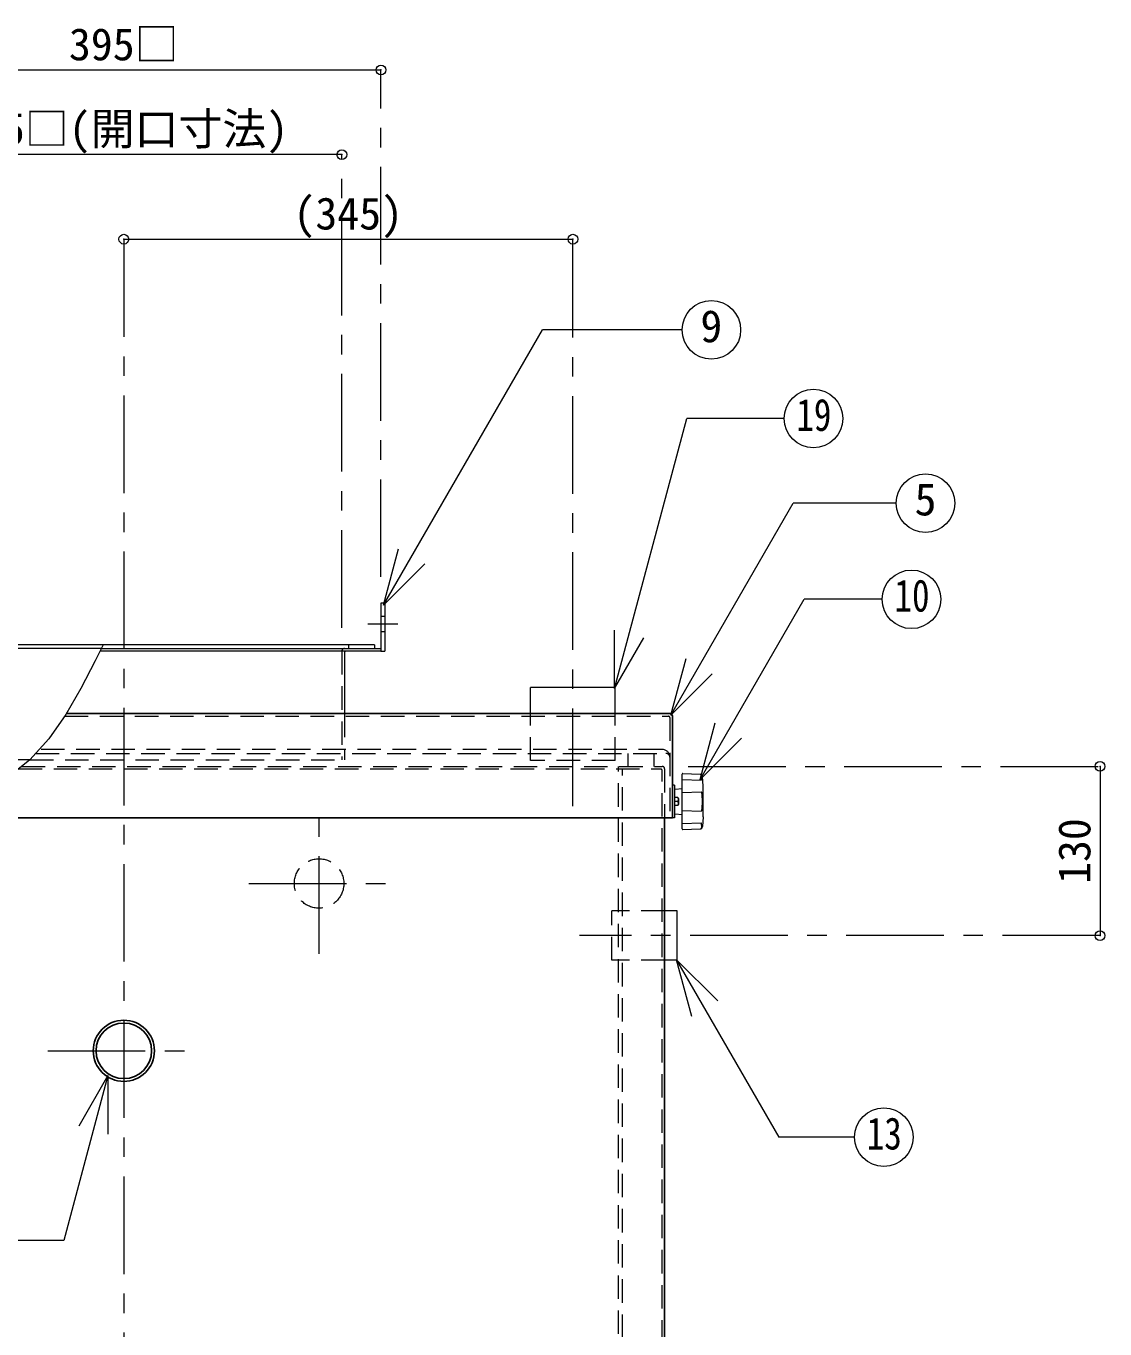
# Model space of a CAD drawing. Units: millimetres at full size, sheet at 1:15; details may follow other scales. Extents: x -3184 to 2891, y -2037 to 2178.
# Drawn here: x -2222 to -1393, y -795 to 206 of the extents above; entities that cross this region are included whole.
import ezdxf
from ezdxf.enums import TextEntityAlignment as Align

# ---------------------------------------------------------------- set-up
doc = ezdxf.new("R2010")
doc.units = ezdxf.units.MM
doc.header["$LTSCALE"] = 15
doc.header["$PDMODE"] = 32
doc.header["$PDSIZE"] = 7.5
doc.linetypes.add('CHAIN1', pattern=[8, 5, -1, 1, -1])
doc.linetypes.add('DASHED1', pattern=[1.8, 1.2, -0.6])
doc.layers.add('0-0', color=7, linetype='Continuous', lineweight=18)
doc.styles.add('ＭＳ ゴシック', font='')
doc.styles.get('ＭＳ ゴシック').set_extended_font_data('MS Gothic')

msp = doc.modelspace()

# ---------------------------------------------------------------- linework, layer by layer
at = {"layer": '0-0', "color": 4, "lineweight": 9}
for p, q in [((-2344.2, 171.87), (-1949.2, 171.87)), ((-1979.2, 106.87), (-2314.2, 106.87)), ((-2146.7, 41.87), (-1801.7, 41.87)), ((-1946.2, -237.63), (-1949.2, -237.63)), ((-1949.2, -237.63), (-1949.2, -272.63)), ((-1946.2, -237.63), (-1946.2, -274.63)), ((-2162.53, -269.63), (-2319.2, -269.63)), ((-2164.01, -272.63), (-2316.2, -272.63)), ((-1977.2, -275.63), (-1977.2, -322.63)), ((-1949.2, -274.63), (-1946.2, -274.63)), ((-1769.2, -302.63), (-1834.2, -302.63)), ((-1834.2, -322.63), (-1834.2, -302.63)), ((-1769.2, -322.63), (-1769.2, -302.63)), ((-2218.8, -358.13), (-2314.2, -358.13)), ((-1396.7, -363.13), (-1396.7, -493.13))]:
    msp.add_line(p, q, dxfattribs=at)
at = {"layer": '0-0', "color": 4, "linetype": 'CHAIN1', "lineweight": 9}
for p, q in [((-1949.2, -217.63), (-1949.2, 171.87)), ((-1979.2, -256.63), (-1979.2, 106.87)), ((-2146.7, 41.87), (-2146.7, -1562.13)), ((-1801.7, -393.63), (-1801.7, 41.87)), ((-1959.2, -253.63), (-1936.2, -253.63)), ((-1713.2, -363.13), (-1396.7, -363.13)), ((-1996.7, -507.13), (-1996.7, -399.13)), ((-2050.7, -453.13), (-1942.7, -453.13)), ((-1396.7, -493.13), (-1796.7, -493.13)), ((-2205.2, -581.63), (-2088.2, -581.63))]:
    msp.add_line(p, q, dxfattribs=at)
at = {"layer": '0-0'}
for p, q in [((-1947.28, -239.35), (-1825.17, -27.85)), ((-1717.82, -27.85), (-1825.17, -27.85)), ((-1769.66, -303.39), (-1714.08, -95.95)), ((-1639.41, -95.95), (-1714.08, -95.95)), ((-1726.44, -323.76), (-1632.41, -160.88)), ((-1553.28, -160.88), (-1632.41, -160.88)), ((-1947.28, -239.35), (-1935.63, -195.88)), ((-1947.28, -239.35), (-1915.46, -207.53)), ((-1703.98, -373.22), (-1624.06, -234.79)), ((-1564.03, -234.79), (-1624.06, -234.79)), ((-1769.66, -303.39), (-1769.66, -258.39)), ((-1954.2, -269.63), (-2162.53, -269.63)), ((-1954.2, -269.63), (-1954.2, -272.63)), ((-1769.66, -303.39), (-1747.16, -264.41)), ((-1949.2, -274.63), (-2165.01, -274.63)), ((-2164.01, -272.63), (-1949.2, -272.63)), ((-1949.2, -272.63), (-1949.2, -274.63)), ((-1726.44, -323.76), (-1714.8, -280.3)), ((-1726.44, -323.76), (-1694.62, -291.94)), ((-1703.98, -373.22), (-1692.34, -329.75)), ((-1703.98, -373.22), (-1672.16, -341.4)), ((-1717.7, -411.09), (-1717.7, -369.17)), ((-1717.19, -368.67), (-1704.04, -369.09)), ((-1723.7, -377.63), (-1725.2, -377.63)), ((-1723.24, -380.59), (-1717.7, -380.13)), ((-1717.7, -373.2), (-1703.15, -373.68)), ((-1701.72, -378.37), (-1702.11, -370.98)), ((-1701.7, -401.37), (-1701.7, -378.89)), ((-1721.08, -387.13), (-1723.7, -387.13)), ((-1721.08, -390.13), (-1723.7, -390.13)), ((-1720.45, -387.78), (-1720.45, -392.48)), ((-1717.7, -383.28), (-1703.15, -382.79)), ((-1721.08, -393.13), (-1723.7, -393.13)), ((-1723.24, -399.67), (-1717.7, -400.13)), ((-1717.7, -396.98), (-1703.15, -397.47)), ((-1717.7, -407.06), (-1703.15, -406.58)), ((-1701.72, -401.89), (-1702.11, -409.28)), ((-1717.19, -411.59), (-1704.04, -411.17)), ((-1721.7, -474.13), (-1731.2, -474.13)), ((-1721.7, -512.13), (-1721.7, -474.13)), ((-1721.7, -512.13), (-1731.2, -512.13)), ((-1722.24, -511.47), (-1710.59, -554.94)), ((-1722.24, -511.47), (-1690.42, -543.29)), ((-1722.24, -511.47), (-1643.4, -648.02)), ((-2158.88, -600.58), (-2192.86, -727.38)), ((-2158.88, -600.58), (-2181.38, -639.55)), ((-2158.88, -600.58), (-2158.88, -645.58)), ((-1585.32, -648.02), (-1643.4, -648.02)), ((-2192.86, -727.38), (-2253.43, -727.38))]:
    msp.add_line(p, q, dxfattribs=at)
at = {"layer": '0-0', "color": 4, "linetype": 'DASHED1', "lineweight": 9}
for p, q in [((-1949.2, -247.63), (-1946.2, -247.63)), ((-1949.2, -259.63), (-1946.2, -259.63)), ((-1974.2, -269.63), (-1974.2, -272.63)), ((-1979.2, -274.63), (-1979.2, -358.13)), ((-1977.2, -322.63), (-1977.2, -358.13)), ((-1834.2, -358.63), (-1834.2, -322.63)), ((-1769.2, -358.63), (-1769.2, -322.63)), ((-2218.8, -358.13), (-1977.2, -358.13)), ((-1769.2, -358.63), (-1834.2, -358.63)), ((-1759.2, -363.13), (-1759.2, -353.13)), ((-1771.7, -512.13), (-1771.7, -474.13)), ((-1731.2, -474.13), (-1771.7, -474.13)), ((-1731.2, -512.13), (-1771.7, -512.13))]:
    msp.add_line(p, q, dxfattribs=at)
at = {"layer": '0-0', "linetype": 'DASHED1'}
for p, q in [((-2192.19, -324.63), (-1728.2, -324.63)), ((-1727.2, -325.63), (-1727.2, -402.63)), ((-1733.2, -350.13), (-2211.62, -350.13)), ((-2214.31, -353.13), (-1730.2, -353.13)), ((-1739.2, -363.13), (-1739.2, -353.13)), ((-2227.54, -365.13), (-1734.2, -365.13)), ((-2225.04, -363.13), (-1733.2, -363.13)), ((-1766.7, -1447.13), (-1766.7, -363.13)), ((-1763.7, -1450.13), (-1763.7, -365.13)), ((-1733.2, -1481.63), (-1733.2, -366.13)), ((-1731.2, -365.13), (-1731.2, -402.63))]:
    msp.add_line(p, q, dxfattribs=at)
at = {"layer": '0-0', "color": 5, "lineweight": 25}
for p, q in [((-2190.88, -322.63), (-1727.2, -322.63)), ((-1725.2, -324.63), (-1725.2, -402.63)), ((-2346.86, -402.63), (-1725.2, -402.63)), ((-1731.2, -1482.63), (-1731.2, -402.63))]:
    msp.add_line(p, q, dxfattribs=at)
at = {"layer": '0-0'}
for points in [[(-2162.53, -269.63), (-2168.71, -282.1), (-2179.64, -303.24), (-2191.32, -323.39), (-2204.24, -341.92), (-2218.88, -358.22), (-2235.7, -371.64)], [(-1723.7, -377.63), (-1723.7, -402.63), (-1725.2, -402.63)]]:
    msp.add_lwpolyline(points, dxfattribs=at)
for centre in [(-1695.32, -27.85), (-1616.91, -95.95), (-1530.78, -160.88), (-1541.53, -234.79), (-1562.82, -648.02)]:
    msp.add_circle(centre, 22.5, dxfattribs=at)
at = {"layer": '0-0', "color": 4, "linetype": 'DASHED1', "lineweight": 9}
msp.add_circle((-1996.7, -453.13), 19, dxfattribs=at)
at = {"layer": '0-0', "color": 5, "lineweight": 25}
for radius in [23.5, 21.35]:
    msp.add_circle((-2146.7, -581.63), radius, dxfattribs=at)
at = {"layer": '0-0', "color": 4, "linetype": 'DASHED1', "lineweight": 9}
msp.add_arc((-1977.2, -274.63), 2, 90, 180, dxfattribs=at)
at = {"layer": '0-0', "color": 4, "lineweight": 9}
msp.add_arc((-1976.2, -275.63), 1, 90, 180, dxfattribs=at)
at = {"layer": '0-0', "linetype": 'DASHED1'}
for centre, radius in [((-1728.2, -325.63), 1), ((-1733.2, -356.13), 6), ((-1730.2, -356.13), 3), ((-1734.2, -366.13), 1), ((-1733.2, -365.13), 2)]:
    msp.add_arc(centre, radius, 0, 90, dxfattribs=at)
at = {"layer": '0-0', "color": 5, "lineweight": 25}
msp.add_arc((-1727.2, -324.63), 2, 0, 90, dxfattribs=at)
at = {"layer": '0-0'}
for centre, radius, start, end in [((-1717.2, -369.17), 0.5, 88.15415, 180), ((-1704.1, -371.09), 2, 3.01913, 88.15415), ((-1704.77, -370.63), 2.07, 3.02757, 38.73305), ((-1712.66, -370.71), 9.96, 342.62002, 1.09064), ((-1711.7, -378.89), 10, 0, 3.01913), ((-1723.2, -381.09), 0.5, 94.76364, 180), ((-1722.02, -388.66), 1.79, 29.24063, 58.37188), ((-1722.56, -388.63), 2.11, 314.62454, 45.37546), ((-1722.56, -391.63), 2.11, 314.62454, 45.37546), ((-1703.14, -383.29), 0.5, 7.29873, 91.90915), ((-1756.54, -390.13), 54.34, 352.70127, 7.29873), ((-1723.2, -399.17), 0.5, 180, 265.23636), ((-1722.02, -391.6), 1.79, 301.62812, 330.75937), ((-1703.14, -396.97), 0.5, 268.09085, 352.70127), ((-1704.1, -409.17), 2, 271.84585, 356.98087), ((-1712.66, -409.55), 9.96, 358.90936, 17.37998), ((-1704.77, -409.63), 2.07, 321.26695, 356.97243), ((-1711.7, -401.37), 10, 356.98087, 0), ((-1717.2, -411.09), 0.5, 180, 271.84585)]:
    msp.add_arc(centre, radius, start, end, dxfattribs=at)
at = {"layer": '0-0', "color": 1}
for p in [(-1949.2, 171.87), (-1979.2, 106.87), (-2146.7, 41.87), (-1801.7, 41.87), (-1396.7, -363.13), (-1396.7, -493.13)]:
    msp.add_point(p, dxfattribs=at)

# ---------------------------------------------------------------- texts
at = {"layer": '0-0', "style": 'ＭＳ ゴシック'}
for s, p in [('395□', (-2188.89, 171.87)), ('335□(開口寸法)', (-2273.26, 106.87)), ('(345)', (-2016.39, 41.87)), ('9', (-1703.76, -44.72)), ('5', (-1539.22, -177.76))]:
    msp.add_text(s, height=24.74, dxfattribs=at).set_placement(p, align=Align.BOTTOM_LEFT)
at = {"layer": '0-0', "style": 'ＭＳ ゴシック', "width": 0.8}
for s, p in [('19', (-1630.03, -112.83)), ('10', (-1554.65, -251.66)), ('13', (-1575.95, -664.89))]:
    msp.add_text(s, height=24.74, dxfattribs=at).set_placement(p, align=Align.BOTTOM_LEFT)
at = {"layer": '0-0', "style": 'ＭＳ ゴシック'}
msp.add_text('130', height=24.74, rotation=90, dxfattribs=at).set_placement((-1396.7, -453.44), align=Align.BOTTOM_LEFT)

doc.saveas('drawing.dxf')
